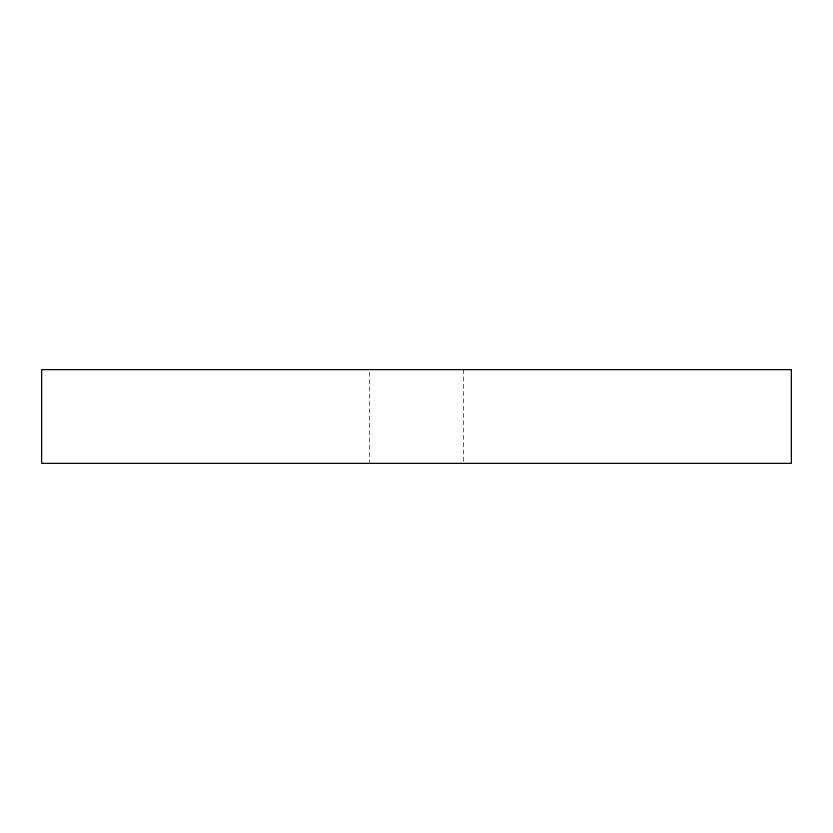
<?xml version="1.0" encoding="UTF-8"?>
<svg xmlns="http://www.w3.org/2000/svg" width="833" height="833" viewBox="0 0 833 833"><rect width="100%" height="100%" fill="white"/><g stroke="black" fill="none" stroke-linecap="round" stroke-linejoin="round"><path stroke-width="0.62" stroke-dasharray="4.17 3.12" d="M463.356 369.644L463.356 462.055M369.644 372.247L369.644 462.055"/><path stroke-width="1.25" d="M791.35 369.644L41.65 369.644L41.65 463.356L791.35 463.356L791.35 369.644"/></g></svg>
